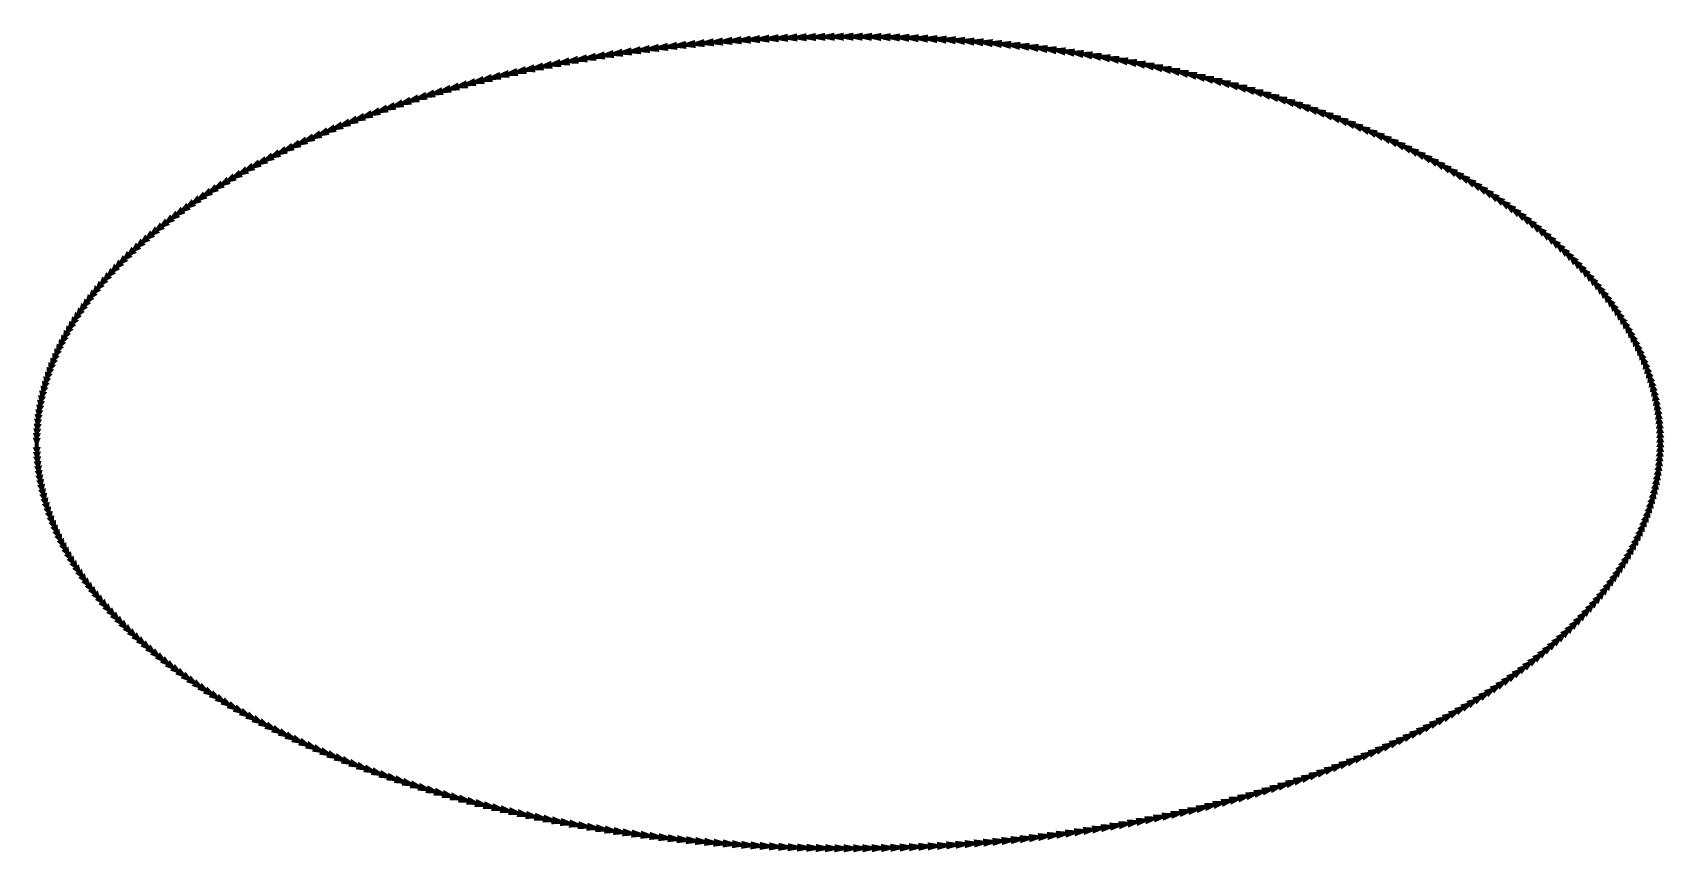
# Model space of a CAD drawing. Header units: millimetres. Extents: x 9.8 to 70.2, y 9.9 to 40.1.
import ezdxf

# ---------------------------------------------------------------- set-up
doc = ezdxf.new("R2010")
doc.units = ezdxf.units.MM
doc.layers.add('CUT', color=7, linetype='Continuous')

msp = doc.modelspace()

# ---------------------------------------------------------------- linework, layer by layer
at = {"layer": 'CUT'}
msp.add_lwpolyline([(10, 25, 0.15, 0.3, 0), (10.002, 25.173, 0.15, 0.3, 0), (10.008, 25.345, 0.15, 0.3, 0), (10.018, 25.518, 0.15, 0.3, 0), (10.032, 25.69, 0.15, 0.3, 0), (10.05, 25.863, 0.15, 0.3, 0), (10.071, 26.035, 0.15, 0.3, 0), (10.097, 26.207, 0.15, 0.3, 0), (10.127, 26.379, 0.15, 0.3, 0), (10.161, 26.551, 0.15, 0.3, 0), (10.198, 26.722, 0.15, 0.3, 0), (10.24, 26.894, 0.15, 0.3, 0), (10.286, 27.065, 0.15, 0.3, 0), (10.335, 27.236, 0.15, 0.3, 0), (10.388, 27.406, 0.15, 0.3, 0), (10.446, 27.576, 0.15, 0.3, 0), (10.507, 27.746, 0.15, 0.3, 0), (10.572, 27.916, 0.15, 0.3, 0), (10.641, 28.085, 0.15, 0.3, 0), (10.714, 28.254, 0.15, 0.3, 0), (10.791, 28.422, 0.15, 0.3, 0), (10.872, 28.59, 0.15, 0.3, 0), (10.956, 28.757, 0.15, 0.3, 0), (11.045, 28.924, 0.15, 0.3, 0), (11.137, 29.09, 0.15, 0.3, 0), (11.233, 29.256, 0.15, 0.3, 0), (11.333, 29.421, 0.15, 0.3, 0), (11.436, 29.586, 0.15, 0.3, 0), (11.544, 29.75, 0.15, 0.3, 0), (11.655, 29.913, 0.15, 0.3, 0), (11.77, 30.076, 0.15, 0.3, 0), (11.889, 30.238, 0.15, 0.3, 0), (12.011, 30.4, 0.15, 0.3, 0), (12.137, 30.56, 0.15, 0.3, 0), (12.267, 30.72, 0.15, 0.3, 0), (12.401, 30.879, 0.15, 0.3, 0), (12.538, 31.038, 0.15, 0.3, 0), (12.679, 31.196, 0.15, 0.3, 0), (12.823, 31.352, 0.15, 0.3, 0), (12.971, 31.508, 0.15, 0.3, 0), (13.123, 31.663, 0.15, 0.3, 0), (13.278, 31.818, 0.15, 0.3, 0), (13.436, 31.971, 0.15, 0.3, 0), (13.599, 32.123, 0.15, 0.3, 0), (13.764, 32.275, 0.15, 0.3, 0), (13.933, 32.425, 0.15, 0.3, 0), (14.106, 32.575, 0.15, 0.3, 0), (14.282, 32.723, 0.15, 0.3, 0), (14.461, 32.871, 0.15, 0.3, 0), (14.644, 33.017, 0.15, 0.3, 0), (14.83, 33.162, 0.15, 0.3, 0), (15.02, 33.307, 0.15, 0.3, 0), (15.213, 33.45, 0.15, 0.3, 0), (15.409, 33.592, 0.15, 0.3, 0), (15.608, 33.733, 0.15, 0.3, 0), (15.811, 33.873, 0.15, 0.3, 0), (16.017, 34.011, 0.15, 0.3, 0), (16.226, 34.149, 0.15, 0.3, 0), (16.438, 34.285, 0.15, 0.3, 0), (16.653, 34.42, 0.15, 0.3, 0), (16.871, 34.553, 0.15, 0.3, 0), (17.093, 34.686, 0.15, 0.3, 0), (17.317, 34.817, 0.15, 0.3, 0), (17.545, 34.947, 0.15, 0.3, 0), (17.775, 35.075, 0.15, 0.3, 0), (18.008, 35.203, 0.15, 0.3, 0), (18.245, 35.328, 0.15, 0.3, 0), (18.484, 35.453, 0.15, 0.3, 0), (18.726, 35.576, 0.15, 0.3, 0), (18.971, 35.698, 0.15, 0.3, 0), (19.218, 35.818, 0.15, 0.3, 0), (19.469, 35.937, 0.15, 0.3, 0), (19.722, 36.054, 0.15, 0.3, 0), (19.977, 36.17, 0.15, 0.3, 0), (20.236, 36.285, 0.15, 0.3, 0), (20.497, 36.398, 0.15, 0.3, 0), (20.76, 36.509, 0.15, 0.3, 0), (21.027, 36.619, 0.15, 0.3, 0), (21.295, 36.727, 0.15, 0.3, 0), (21.566, 36.834, 0.15, 0.3, 0), (21.84, 36.94, 0.15, 0.3, 0), (22.116, 37.043, 0.15, 0.3, 0), (22.394, 37.145, 0.15, 0.3, 0), (22.675, 37.246, 0.15, 0.3, 0), (22.958, 37.345, 0.15, 0.3, 0), (23.243, 37.442, 0.15, 0.3, 0), (23.531, 37.538, 0.15, 0.3, 0), (23.82, 37.632, 0.15, 0.3, 0), (24.112, 37.724, 0.15, 0.3, 0), (24.406, 37.814, 0.15, 0.3, 0), (24.702, 37.903, 0.15, 0.3, 0), (25, 37.99, 0.15, 0.3, 0), (25.3, 38.076, 0.15, 0.3, 0), (25.602, 38.16, 0.15, 0.3, 0), (25.906, 38.242, 0.15, 0.3, 0), (26.211, 38.322, 0.15, 0.3, 0), (26.519, 38.4, 0.15, 0.3, 0), (26.828, 38.477, 0.15, 0.3, 0), (27.139, 38.552, 0.15, 0.3, 0), (27.452, 38.625, 0.15, 0.3, 0), (27.766, 38.696, 0.15, 0.3, 0), (28.082, 38.766, 0.15, 0.3, 0), (28.4, 38.833, 0.15, 0.3, 0), (28.719, 38.899, 0.15, 0.3, 0), (29.04, 38.963, 0.15, 0.3, 0), (29.362, 39.025, 0.15, 0.3, 0), (29.685, 39.086, 0.15, 0.3, 0), (30.01, 39.144, 0.15, 0.3, 0), (30.336, 39.2, 0.15, 0.3, 0), (30.664, 39.255, 0.15, 0.3, 0), (30.993, 39.308, 0.15, 0.3, 0), (31.322, 39.359, 0.15, 0.3, 0), (31.653, 39.408, 0.15, 0.3, 0), (31.986, 39.455, 0.15, 0.3, 0), (32.319, 39.5, 0.15, 0.3, 0), (32.653, 39.543, 0.15, 0.3, 0), (32.988, 39.585, 0.15, 0.3, 0), (33.324, 39.624, 0.15, 0.3, 0), (33.661, 39.661, 0.15, 0.3, 0), (33.999, 39.697, 0.15, 0.3, 0), (34.338, 39.73, 0.15, 0.3, 0), (34.677, 39.762, 0.15, 0.3, 0), (35.017, 39.792, 0.15, 0.3, 0), (35.358, 39.819, 0.15, 0.3, 0), (35.699, 39.845, 0.15, 0.3, 0), (36.041, 39.869, 0.15, 0.3, 0), (36.384, 39.891, 0.15, 0.3, 0), (36.727, 39.91, 0.15, 0.3, 0), (37.07, 39.928, 0.15, 0.3, 0), (37.414, 39.944, 0.15, 0.3, 0), (37.758, 39.958, 0.15, 0.3, 0), (38.103, 39.97, 0.15, 0.3, 0), (38.447, 39.98, 0.15, 0.3, 0), (38.792, 39.988, 0.15, 0.3, 0), (39.137, 39.994, 0.15, 0.3, 0), (39.482, 39.998, 0.15, 0.3, 0), (39.827, 40, 0.15, 0.3, 0), (40.173, 40, 0.15, 0.3, 0), (40.518, 39.998, 0.15, 0.3, 0), (40.863, 39.994, 0.15, 0.3, 0), (41.208, 39.988, 0.15, 0.3, 0), (41.553, 39.98, 0.15, 0.3, 0), (41.897, 39.97, 0.15, 0.3, 0), (42.242, 39.958, 0.15, 0.3, 0), (42.586, 39.944, 0.15, 0.3, 0), (42.93, 39.928, 0.15, 0.3, 0), (43.273, 39.91, 0.15, 0.3, 0), (43.616, 39.891, 0.15, 0.3, 0), (43.959, 39.869, 0.15, 0.3, 0), (44.301, 39.845, 0.15, 0.3, 0), (44.642, 39.819, 0.15, 0.3, 0), (44.983, 39.792, 0.15, 0.3, 0), (45.323, 39.762, 0.15, 0.3, 0), (45.662, 39.73, 0.15, 0.3, 0), (46.001, 39.697, 0.15, 0.3, 0), (46.339, 39.661, 0.15, 0.3, 0), (46.676, 39.624, 0.15, 0.3, 0), (47.012, 39.585, 0.15, 0.3, 0), (47.347, 39.543, 0.15, 0.3, 0), (47.681, 39.5, 0.15, 0.3, 0), (48.014, 39.455, 0.15, 0.3, 0), (48.347, 39.408, 0.15, 0.3, 0), (48.678, 39.359, 0.15, 0.3, 0), (49.007, 39.308, 0.15, 0.3, 0), (49.336, 39.255, 0.15, 0.3, 0), (49.664, 39.2, 0.15, 0.3, 0), (49.99, 39.144, 0.15, 0.3, 0), (50.315, 39.086, 0.15, 0.3, 0), (50.638, 39.025, 0.15, 0.3, 0), (50.96, 38.963, 0.15, 0.3, 0), (51.281, 38.899, 0.15, 0.3, 0), (51.6, 38.833, 0.15, 0.3, 0), (51.918, 38.766, 0.15, 0.3, 0), (52.234, 38.696, 0.15, 0.3, 0), (52.548, 38.625, 0.15, 0.3, 0), (52.861, 38.552, 0.15, 0.3, 0), (53.172, 38.477, 0.15, 0.3, 0), (53.481, 38.4, 0.15, 0.3, 0), (53.789, 38.322, 0.15, 0.3, 0), (54.094, 38.242, 0.15, 0.3, 0), (54.398, 38.16, 0.15, 0.3, 0), (54.7, 38.076, 0.15, 0.3, 0), (55, 37.99, 0.15, 0.3, 0), (55.298, 37.903, 0.15, 0.3, 0), (55.594, 37.814, 0.15, 0.3, 0), (55.888, 37.724, 0.15, 0.3, 0), (56.18, 37.632, 0.15, 0.3, 0), (56.469, 37.538, 0.15, 0.3, 0), (56.757, 37.442, 0.15, 0.3, 0), (57.042, 37.345, 0.15, 0.3, 0), (57.325, 37.246, 0.15, 0.3, 0), (57.606, 37.145, 0.15, 0.3, 0), (57.884, 37.043, 0.15, 0.3, 0), (58.16, 36.94, 0.15, 0.3, 0), (58.434, 36.834, 0.15, 0.3, 0), (58.705, 36.727, 0.15, 0.3, 0), (58.973, 36.619, 0.15, 0.3, 0), (59.24, 36.509, 0.15, 0.3, 0), (59.503, 36.398, 0.15, 0.3, 0), (59.764, 36.285, 0.15, 0.3, 0), (60.023, 36.17, 0.15, 0.3, 0), (60.278, 36.054, 0.15, 0.3, 0), (60.531, 35.937, 0.15, 0.3, 0), (60.782, 35.818, 0.15, 0.3, 0), (61.029, 35.698, 0.15, 0.3, 0), (61.274, 35.576, 0.15, 0.3, 0), (61.516, 35.453, 0.15, 0.3, 0), (61.755, 35.328, 0.15, 0.3, 0), (61.992, 35.203, 0.15, 0.3, 0), (62.225, 35.075, 0.15, 0.3, 0), (62.455, 34.947, 0.15, 0.3, 0), (62.683, 34.817, 0.15, 0.3, 0), (62.907, 34.686, 0.15, 0.3, 0), (63.129, 34.553, 0.15, 0.3, 0), (63.347, 34.42, 0.15, 0.3, 0), (63.562, 34.285, 0.15, 0.3, 0), (63.774, 34.149, 0.15, 0.3, 0), (63.983, 34.011, 0.15, 0.3, 0), (64.189, 33.873, 0.15, 0.3, 0), (64.392, 33.733, 0.15, 0.3, 0), (64.591, 33.592, 0.15, 0.3, 0), (64.787, 33.45, 0.15, 0.3, 0), (64.98, 33.307, 0.15, 0.3, 0), (65.17, 33.162, 0.15, 0.3, 0), (65.356, 33.017, 0.15, 0.3, 0), (65.539, 32.871, 0.15, 0.3, 0), (65.718, 32.723, 0.15, 0.3, 0), (65.894, 32.575, 0.15, 0.3, 0), (66.067, 32.425, 0.15, 0.3, 0), (66.236, 32.275, 0.15, 0.3, 0), (66.401, 32.123, 0.15, 0.3, 0), (66.564, 31.971, 0.15, 0.3, 0), (66.722, 31.818, 0.15, 0.3, 0), (66.877, 31.663, 0.15, 0.3, 0), (67.029, 31.508, 0.15, 0.3, 0), (67.177, 31.352, 0.15, 0.3, 0), (67.321, 31.196, 0.15, 0.3, 0), (67.462, 31.038, 0.15, 0.3, 0), (67.599, 30.879, 0.15, 0.3, 0), (67.733, 30.72, 0.15, 0.3, 0), (67.863, 30.56, 0.15, 0.3, 0), (67.989, 30.4, 0.15, 0.3, 0), (68.111, 30.238, 0.15, 0.3, 0), (68.23, 30.076, 0.15, 0.3, 0), (68.345, 29.913, 0.15, 0.3, 0), (68.456, 29.75, 0.15, 0.3, 0), (68.564, 29.586, 0.15, 0.3, 0), (68.667, 29.421, 0.15, 0.3, 0), (68.767, 29.256, 0.15, 0.3, 0), (68.863, 29.09, 0.15, 0.3, 0), (68.955, 28.924, 0.15, 0.3, 0), (69.044, 28.757, 0.15, 0.3, 0), (69.128, 28.59, 0.15, 0.3, 0), (69.209, 28.422, 0.15, 0.3, 0), (69.286, 28.254, 0.15, 0.3, 0), (69.359, 28.085, 0.15, 0.3, 0), (69.428, 27.916, 0.15, 0.3, 0), (69.493, 27.746, 0.15, 0.3, 0), (69.554, 27.576, 0.15, 0.3, 0), (69.612, 27.406, 0.15, 0.3, 0), (69.665, 27.236, 0.15, 0.3, 0), (69.714, 27.065, 0.15, 0.3, 0), (69.76, 26.894, 0.15, 0.3, 0), (69.802, 26.722, 0.15, 0.3, 0), (69.839, 26.551, 0.15, 0.3, 0), (69.873, 26.379, 0.15, 0.3, 0), (69.903, 26.207, 0.15, 0.3, 0), (69.929, 26.035, 0.15, 0.3, 0), (69.95, 25.863, 0.15, 0.3, 0), (69.968, 25.69, 0.15, 0.3, 0), (69.982, 25.518, 0.15, 0.3, 0), (69.992, 25.345, 0.15, 0.3, 0), (69.998, 25.173, 0.15, 0.3, 0), (70, 25, 0.15, 0.3, 0), (69.998, 24.827, 0.15, 0.3, 0), (69.992, 24.655, 0.15, 0.3, 0), (69.982, 24.482, 0.15, 0.3, 0), (69.968, 24.31, 0.15, 0.3, 0), (69.95, 24.137, 0.15, 0.3, 0), (69.929, 23.965, 0.15, 0.3, 0), (69.903, 23.793, 0.15, 0.3, 0), (69.873, 23.621, 0.15, 0.3, 0), (69.839, 23.449, 0.15, 0.3, 0), (69.802, 23.278, 0.15, 0.3, 0), (69.76, 23.106, 0.15, 0.3, 0), (69.714, 22.935, 0.15, 0.3, 0), (69.665, 22.764, 0.15, 0.3, 0), (69.612, 22.594, 0.15, 0.3, 0), (69.554, 22.424, 0.15, 0.3, 0), (69.493, 22.254, 0.15, 0.3, 0), (69.428, 22.084, 0.15, 0.3, 0), (69.359, 21.915, 0.15, 0.3, 0), (69.286, 21.746, 0.15, 0.3, 0), (69.209, 21.578, 0.15, 0.3, 0), (69.128, 21.41, 0.15, 0.3, 0), (69.044, 21.243, 0.15, 0.3, 0), (68.955, 21.076, 0.15, 0.3, 0), (68.863, 20.91, 0.15, 0.3, 0), (68.767, 20.744, 0.15, 0.3, 0), (68.667, 20.579, 0.15, 0.3, 0), (68.564, 20.414, 0.15, 0.3, 0), (68.456, 20.25, 0.15, 0.3, 0), (68.345, 20.087, 0.15, 0.3, 0), (68.23, 19.924, 0.15, 0.3, 0), (68.111, 19.762, 0.15, 0.3, 0), (67.989, 19.6, 0.15, 0.3, 0), (67.863, 19.44, 0.15, 0.3, 0), (67.733, 19.28, 0.15, 0.3, 0), (67.599, 19.121, 0.15, 0.3, 0), (67.462, 18.962, 0.15, 0.3, 0), (67.321, 18.804, 0.15, 0.3, 0), (67.177, 18.648, 0.15, 0.3, 0), (67.029, 18.492, 0.15, 0.3, 0), (66.877, 18.337, 0.15, 0.3, 0), (66.722, 18.182, 0.15, 0.3, 0), (66.564, 18.029, 0.15, 0.3, 0), (66.401, 17.877, 0.15, 0.3, 0), (66.236, 17.725, 0.15, 0.3, 0), (66.067, 17.575, 0.15, 0.3, 0), (65.894, 17.425, 0.15, 0.3, 0), (65.718, 17.277, 0.15, 0.3, 0), (65.539, 17.129, 0.15, 0.3, 0), (65.356, 16.983, 0.15, 0.3, 0), (65.17, 16.838, 0.15, 0.3, 0), (64.98, 16.693, 0.15, 0.3, 0), (64.787, 16.55, 0.15, 0.3, 0), (64.591, 16.408, 0.15, 0.3, 0), (64.392, 16.267, 0.15, 0.3, 0), (64.189, 16.127, 0.15, 0.3, 0), (63.983, 15.989, 0.15, 0.3, 0), (63.774, 15.851, 0.15, 0.3, 0), (63.562, 15.715, 0.15, 0.3, 0), (63.347, 15.58, 0.15, 0.3, 0), (63.129, 15.447, 0.15, 0.3, 0), (62.907, 15.314, 0.15, 0.3, 0), (62.683, 15.183, 0.15, 0.3, 0), (62.455, 15.053, 0.15, 0.3, 0), (62.225, 14.925, 0.15, 0.3, 0), (61.992, 14.797, 0.15, 0.3, 0), (61.755, 14.672, 0.15, 0.3, 0), (61.516, 14.547, 0.15, 0.3, 0), (61.274, 14.424, 0.15, 0.3, 0), (61.029, 14.302, 0.15, 0.3, 0), (60.782, 14.182, 0.15, 0.3, 0), (60.531, 14.063, 0.15, 0.3, 0), (60.278, 13.946, 0.15, 0.3, 0), (60.023, 13.83, 0.15, 0.3, 0), (59.764, 13.715, 0.15, 0.3, 0), (59.503, 13.602, 0.15, 0.3, 0), (59.24, 13.491, 0.15, 0.3, 0), (58.973, 13.381, 0.15, 0.3, 0), (58.705, 13.273, 0.15, 0.3, 0), (58.434, 13.166, 0.15, 0.3, 0), (58.16, 13.06, 0.15, 0.3, 0), (57.884, 12.957, 0.15, 0.3, 0), (57.606, 12.855, 0.15, 0.3, 0), (57.325, 12.754, 0.15, 0.3, 0), (57.042, 12.655, 0.15, 0.3, 0), (56.757, 12.558, 0.15, 0.3, 0), (56.469, 12.462, 0.15, 0.3, 0), (56.18, 12.368, 0.15, 0.3, 0), (55.888, 12.276, 0.15, 0.3, 0), (55.594, 12.186, 0.15, 0.3, 0), (55.298, 12.097, 0.15, 0.3, 0), (55, 12.01, 0.15, 0.3, 0), (54.7, 11.924, 0.15, 0.3, 0), (54.398, 11.84, 0.15, 0.3, 0), (54.094, 11.758, 0.15, 0.3, 0), (53.789, 11.678, 0.15, 0.3, 0), (53.481, 11.6, 0.15, 0.3, 0), (53.172, 11.523, 0.15, 0.3, 0), (52.861, 11.448, 0.15, 0.3, 0), (52.548, 11.375, 0.15, 0.3, 0), (52.234, 11.304, 0.15, 0.3, 0), (51.918, 11.234, 0.15, 0.3, 0), (51.6, 11.167, 0.15, 0.3, 0), (51.281, 11.101, 0.15, 0.3, 0), (50.96, 11.037, 0.15, 0.3, 0), (50.638, 10.975, 0.15, 0.3, 0), (50.315, 10.914, 0.15, 0.3, 0), (49.99, 10.856, 0.15, 0.3, 0), (49.664, 10.8, 0.15, 0.3, 0), (49.336, 10.745, 0.15, 0.3, 0), (49.007, 10.692, 0.15, 0.3, 0), (48.678, 10.641, 0.15, 0.3, 0), (48.347, 10.592, 0.15, 0.3, 0), (48.014, 10.545, 0.15, 0.3, 0), (47.681, 10.5, 0.15, 0.3, 0), (47.347, 10.457, 0.15, 0.3, 0), (47.012, 10.415, 0.15, 0.3, 0), (46.676, 10.376, 0.15, 0.3, 0), (46.339, 10.339, 0.15, 0.3, 0), (46.001, 10.303, 0.15, 0.3, 0), (45.662, 10.27, 0.15, 0.3, 0), (45.323, 10.238, 0.15, 0.3, 0), (44.983, 10.208, 0.15, 0.3, 0), (44.642, 10.181, 0.15, 0.3, 0), (44.301, 10.155, 0.15, 0.3, 0), (43.959, 10.131, 0.15, 0.3, 0), (43.616, 10.109, 0.15, 0.3, 0), (43.273, 10.09, 0.15, 0.3, 0), (42.93, 10.072, 0.15, 0.3, 0), (42.586, 10.056, 0.15, 0.3, 0), (42.242, 10.042, 0.15, 0.3, 0), (41.897, 10.03, 0.15, 0.3, 0), (41.553, 10.02, 0.15, 0.3, 0), (41.208, 10.012, 0.15, 0.3, 0), (40.863, 10.006, 0.15, 0.3, 0), (40.518, 10.002, 0.15, 0.3, 0), (40.173, 10, 0.15, 0.3, 0), (39.827, 10, 0.15, 0.3, 0), (39.482, 10.002, 0.15, 0.3, 0), (39.137, 10.006, 0.15, 0.3, 0), (38.792, 10.012, 0.15, 0.3, 0), (38.447, 10.02, 0.15, 0.3, 0), (38.103, 10.03, 0.15, 0.3, 0), (37.758, 10.042, 0.15, 0.3, 0), (37.414, 10.056, 0.15, 0.3, 0), (37.07, 10.072, 0.15, 0.3, 0), (36.727, 10.09, 0.15, 0.3, 0), (36.384, 10.109, 0.15, 0.3, 0), (36.041, 10.131, 0.15, 0.3, 0), (35.699, 10.155, 0.15, 0.3, 0), (35.358, 10.181, 0.15, 0.3, 0), (35.017, 10.208, 0.15, 0.3, 0), (34.677, 10.238, 0.15, 0.3, 0), (34.338, 10.27, 0.15, 0.3, 0), (33.999, 10.303, 0.15, 0.3, 0), (33.661, 10.339, 0.15, 0.3, 0), (33.324, 10.376, 0.15, 0.3, 0), (32.988, 10.415, 0.15, 0.3, 0), (32.653, 10.457, 0.15, 0.3, 0), (32.319, 10.5, 0.15, 0.3, 0), (31.986, 10.545, 0.15, 0.3, 0), (31.653, 10.592, 0.15, 0.3, 0), (31.322, 10.641, 0.15, 0.3, 0), (30.993, 10.692, 0.15, 0.3, 0), (30.664, 10.745, 0.15, 0.3, 0), (30.336, 10.8, 0.15, 0.3, 0), (30.01, 10.856, 0.15, 0.3, 0), (29.685, 10.914, 0.15, 0.3, 0), (29.362, 10.975, 0.15, 0.3, 0), (29.04, 11.037, 0.15, 0.3, 0), (28.719, 11.101, 0.15, 0.3, 0), (28.4, 11.167, 0.15, 0.3, 0), (28.082, 11.234, 0.15, 0.3, 0), (27.766, 11.304, 0.15, 0.3, 0), (27.452, 11.375, 0.15, 0.3, 0), (27.139, 11.448, 0.15, 0.3, 0), (26.828, 11.523, 0.15, 0.3, 0), (26.519, 11.6, 0.15, 0.3, 0), (26.211, 11.678, 0.15, 0.3, 0), (25.906, 11.758, 0.15, 0.3, 0), (25.602, 11.84, 0.15, 0.3, 0), (25.3, 11.924, 0.15, 0.3, 0), (25, 12.01, 0.15, 0.3, 0), (24.702, 12.097, 0.15, 0.3, 0), (24.406, 12.186, 0.15, 0.3, 0), (24.112, 12.276, 0.15, 0.3, 0), (23.82, 12.368, 0.15, 0.3, 0), (23.531, 12.462, 0.15, 0.3, 0), (23.243, 12.558, 0.15, 0.3, 0), (22.958, 12.655, 0.15, 0.3, 0), (22.675, 12.754, 0.15, 0.3, 0), (22.394, 12.855, 0.15, 0.3, 0), (22.116, 12.957, 0.15, 0.3, 0), (21.84, 13.06, 0.15, 0.3, 0), (21.566, 13.166, 0.15, 0.3, 0), (21.295, 13.273, 0.15, 0.3, 0), (21.027, 13.381, 0.15, 0.3, 0), (20.76, 13.491, 0.15, 0.3, 0), (20.497, 13.602, 0.15, 0.3, 0), (20.236, 13.715, 0.15, 0.3, 0), (19.977, 13.83, 0.15, 0.3, 0), (19.722, 13.946, 0.15, 0.3, 0), (19.469, 14.063, 0.15, 0.3, 0), (19.218, 14.182, 0.15, 0.3, 0), (18.971, 14.302, 0.15, 0.3, 0), (18.726, 14.424, 0.15, 0.3, 0), (18.484, 14.547, 0.15, 0.3, 0), (18.245, 14.672, 0.15, 0.3, 0), (18.008, 14.797, 0.15, 0.3, 0), (17.775, 14.925, 0.15, 0.3, 0), (17.545, 15.053, 0.15, 0.3, 0), (17.317, 15.183, 0.15, 0.3, 0), (17.093, 15.314, 0.15, 0.3, 0), (16.871, 15.447, 0.15, 0.3, 0), (16.653, 15.58, 0.15, 0.3, 0), (16.438, 15.715, 0.15, 0.3, 0), (16.226, 15.851, 0.15, 0.3, 0), (16.017, 15.989, 0.15, 0.3, 0), (15.811, 16.127, 0.15, 0.3, 0), (15.608, 16.267, 0.15, 0.3, 0), (15.409, 16.408, 0.15, 0.3, 0), (15.213, 16.55, 0.15, 0.3, 0), (15.02, 16.693, 0.15, 0.3, 0), (14.83, 16.838, 0.15, 0.3, 0), (14.644, 16.983, 0.15, 0.3, 0), (14.461, 17.129, 0.15, 0.3, 0), (14.282, 17.277, 0.15, 0.3, 0), (14.106, 17.425, 0.15, 0.3, 0), (13.933, 17.575, 0.15, 0.3, 0), (13.764, 17.725, 0.15, 0.3, 0), (13.599, 17.877, 0.15, 0.3, 0), (13.436, 18.029, 0.15, 0.3, 0), (13.278, 18.182, 0.15, 0.3, 0), (13.123, 18.337, 0.15, 0.3, 0), (12.971, 18.492, 0.15, 0.3, 0), (12.823, 18.648, 0.15, 0.3, 0), (12.679, 18.804, 0.15, 0.3, 0), (12.538, 18.962, 0.15, 0.3, 0), (12.401, 19.121, 0.15, 0.3, 0), (12.267, 19.28, 0.15, 0.3, 0), (12.137, 19.44, 0.15, 0.3, 0), (12.011, 19.6, 0.15, 0.3, 0), (11.889, 19.762, 0.15, 0.3, 0), (11.77, 19.924, 0.15, 0.3, 0), (11.655, 20.087, 0.15, 0.3, 0), (11.544, 20.25, 0.15, 0.3, 0), (11.436, 20.414, 0.15, 0.3, 0), (11.333, 20.579, 0.15, 0.3, 0), (11.233, 20.744, 0.15, 0.3, 0), (11.137, 20.91, 0.15, 0.3, 0), (11.045, 21.076, 0.15, 0.3, 0), (10.956, 21.243, 0.15, 0.3, 0), (10.872, 21.41, 0.15, 0.3, 0), (10.791, 21.578, 0.15, 0.3, 0), (10.714, 21.746, 0.15, 0.3, 0), (10.641, 21.915, 0.15, 0.3, 0), (10.572, 22.084, 0.15, 0.3, 0), (10.507, 22.254, 0.15, 0.3, 0), (10.446, 22.424, 0.15, 0.3, 0), (10.388, 22.594, 0.15, 0.3, 0), (10.335, 22.764, 0.15, 0.3, 0), (10.286, 22.935, 0.15, 0.3, 0), (10.24, 23.106, 0.15, 0.3, 0), (10.198, 23.278, 0.15, 0.3, 0), (10.161, 23.449, 0.15, 0.3, 0), (10.127, 23.621, 0.15, 0.3, 0), (10.097, 23.793, 0.15, 0.3, 0), (10.071, 23.965, 0.15, 0.3, 0), (10.05, 24.137, 0.15, 0.3, 0), (10.032, 24.31, 0.15, 0.3, 0), (10.018, 24.482, 0.15, 0.3, 0), (10.008, 24.655, 0.15, 0.3, 0), (10.002, 24.827, 0.15, 0.3, 0)], format="xyseb", close=True, dxfattribs=at)

doc.saveas('drawing.dxf')
